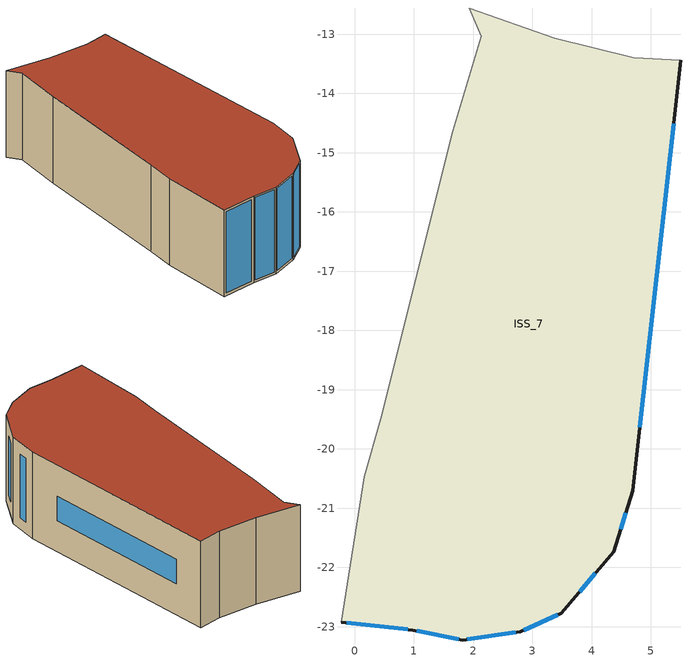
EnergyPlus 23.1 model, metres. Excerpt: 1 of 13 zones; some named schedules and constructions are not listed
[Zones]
ISS_7
 floor outside (90.1-2019 Nonresidential CZ 0 Exterior Floor (Mass)): -0.22,-22.92 0.16,-20.47 0.44,-19.49 1.65,-14.64 2.13,-13.04 1.93,-12.56 3.38,-13.07 4.71,-13.4 5.5,-13.44 4.7,-20.71 4.37,-21.73 3.48,-22.77 2.8,-23.09 1.83,-23.22 0.98,-23.06 z9
 wall outside (90.1-2019 Nonresidential CZ 0 Exterior Wall (Mass)): -0.22,-22.92 0.98,-23.06 1.83,-23.22 2.8,-23.09 3.48,-22.77 4.37,-21.73 4.7,-20.71 5.5,-13.44 z9:12
 wall to ISS_0 (Interior Partition (Mass)_FLIPPED): 5.5,-13.44 4.71,-13.4 3.38,-13.07 1.93,-12.56 2.13,-13.04 1.65,-14.64 0.44,-19.49 z9:12
 wall to ISS_11 (Interior Partition (Mass)): 0.44,-19.49 0.16,-20.47 -0.22,-22.92 z9:12
 window (90.1-2019 Nonresidential CZ 0 Glazing (Operable)): -0.13,-22.93 0.89,-23.05 z9.09:11.91; 1.05,-23.07 1.76,-23.21 z9.07:11.93; 1.9,-23.21 2.72,-23.1 z9.08:11.92; 2.85,-23.06 3.43,-22.8 z9.06:11.94; 3.8,-22.41 4.06,-22.1 z9.48:11.52; 4.49,-21.36 4.58,-21.08 z9.39:11.61; 4.81,-19.64 5.38,-14.51 z10.07:10.93
 roof outside (90.1-2019 Nonresidential CZ 0 Exterior Roof (Mass)): -0.22,-22.92 0.98,-23.06 1.83,-23.22 2.8,-23.09 3.48,-22.77 4.37,-21.73 4.7,-20.71 5.5,-13.44 4.71,-13.4 3.38,-13.07 1.93,-12.56 2.13,-13.04 1.65,-14.64 0.44,-19.49 0.16,-20.47 z12
[Schedule:Week:Daily]
CoolAvail_ISS_3_33: 5494cabf-0719-4997-ac73-9b5e24d4f528, 6db75396-19b1-46b9-8235-e91e69c05566, 872ae464-bc5c-41e4-ab98-84459ce587c9, 91d1037a-2dc5-4426-b058-420dc496d604, b169fd0d-a363-4637-a59b-2c954cb74e7c, fdb1ab0e-c8ed-4873-981d-3b4b36397622, 7196ffaf-b576-46e3-aa76-b70bf992a3f0, 5494cabf-0719-4997-ac73-9b5e24d4f528, 5494cabf-0719-4997-ac73-9b5e24d4f528, 5494cabf-0719-4997-ac73-9b5e24d4f528, 5494cabf-0719-4997-ac73-9b5e24d4f528, 5494cabf-0719-4997-ac73-9b5e24d4f528
CoolAvail_ISS_3_34: ea04392c-e9c8-4168-be16-abac06a691cf, 99dec3e1-bac3-4d96-8738-6f196348ee5c, f8c5082e-a237-4130-a017-d6e29cf6c566, 0bacbfc9-5ecd-42bf-937d-7f05193bacb1, 9338b558-b06d-40e3-98d1-683436e893bc, cbcac942-5ac6-497f-90c1-b73735c17716, ce094aa2-080d-43a6-8362-0479873b68df, ea04392c-e9c8-4168-be16-abac06a691cf, ea04392c-e9c8-4168-be16-abac06a691cf, ea04392c-e9c8-4168-be16-abac06a691cf, ea04392c-e9c8-4168-be16-abac06a691cf, ea04392c-e9c8-4168-be16-abac06a691cf
CoolAvail_ISS_3_35: d8a31d8f-75b0-446f-8f73-4dab2d5eed0f, 3d3f794c-1ec6-4740-9d07-d3bc5787070e, 600e6f81-509e-41a3-bf2a-7f4d4cd3f12d, fb8483dc-7f45-461b-b657-57cfb4a0f116, dbd4606c-3431-4140-add9-9da3cfab12af, 47ade2ef-f521-4468-a89a-ca1d94eb3f8d, 865ad902-8718-419c-ba38-6eb7f9723016, d8a31d8f-75b0-446f-8f73-4dab2d5eed0f, d8a31d8f-75b0-446f-8f73-4dab2d5eed0f, d8a31d8f-75b0-446f-8f73-4dab2d5eed0f, d8a31d8f-75b0-446f-8f73-4dab2d5eed0f, d8a31d8f-75b0-446f-8f73-4dab2d5eed0f
CoolAvail_ISS_3_36: 5bfff525-f3c7-4879-bdef-dd42af90710c, 4a28bebf-378b-4e0c-98c7-5912cbc0f532, b922b942-fdab-4a96-9b47-d4432acc14f1, 28b5e9c5-ec92-4bc0-880e-c13979e5b68a, 9e27aeda-e383-459f-8111-847aee1a07f8, 5b833201-b28d-4821-8bcc-1962c3eedb27, 2e6fd446-64fd-454b-83e0-e820f9a5f52d, 5bfff525-f3c7-4879-bdef-dd42af90710c, 5bfff525-f3c7-4879-bdef-dd42af90710c, 5bfff525-f3c7-4879-bdef-dd42af90710c, 5bfff525-f3c7-4879-bdef-dd42af90710c, 5bfff525-f3c7-4879-bdef-dd42af90710c
CoolAvail_ISS_3_37: 46f68e28-e864-40da-a2bf-d5357412eaba, 3a127710-7443-45f8-9489-889a76faaeff, eb2fa523-9aea-4a86-822f-7402be31336a, 85ee5b97-4fa1-480e-a81b-23baca38898e, c1d74090-dc97-4b67-bd84-a8115544f061, 836c73d3-2576-4144-97e6-c70854d764d6, 0b6cf2cc-02c6-4932-88ad-d99945c2565a, 46f68e28-e864-40da-a2bf-d5357412eaba, 46f68e28-e864-40da-a2bf-d5357412eaba, 46f68e28-e864-40da-a2bf-d5357412eaba, 46f68e28-e864-40da-a2bf-d5357412eaba, 46f68e28-e864-40da-a2bf-d5357412eaba
CoolAvail_ISS_3_38: 5b44b215-89ad-466a-9d7a-e6cb0c1999ba, 88c201f4-a5f6-491a-bc11-c75b9bd2e93f, 5bfff525-f3c7-4879-bdef-dd42af90710c, 454b3b25-2b2f-49a6-8bed-e14204a32b55, 744dab85-5a37-4e81-9f92-61f0bdaf9431, 3e861000-1ec8-46bf-b579-71132bfb23a5, 2a9cda35-25b3-4e50-900b-b9b739b834aa, 5b44b215-89ad-466a-9d7a-e6cb0c1999ba, 5b44b215-89ad-466a-9d7a-e6cb0c1999ba, 5b44b215-89ad-466a-9d7a-e6cb0c1999ba, 5b44b215-89ad-466a-9d7a-e6cb0c1999ba, 5b44b215-89ad-466a-9d7a-e6cb0c1999ba
CoolAvail_ISS_3_39: d05bd24d-796b-48bf-8bc5-fa42b119640c, 5b0ed4c9-7ceb-4b8c-a43c-ed9929f58d1e, 42116582-086e-478e-a545-e69779dd8a52, da6a2a0d-ac28-4011-a787-516f61c1a55f, 7ab4d364-6ba9-438d-8f5d-1eddf824954b, 24ef2dfb-7799-47fd-aa30-c4119d08dbd6, 46f68e28-e864-40da-a2bf-d5357412eaba, d05bd24d-796b-48bf-8bc5-fa42b119640c, d05bd24d-796b-48bf-8bc5-fa42b119640c, d05bd24d-796b-48bf-8bc5-fa42b119640c, d05bd24d-796b-48bf-8bc5-fa42b119640c, d05bd24d-796b-48bf-8bc5-fa42b119640c
CoolAvail_ISS_3_40: a0229f07-dc1c-4560-a905-13b11cc59c09, 7c36500b-8f66-47ac-915e-d734a9855751, 8be4abe7-000c-42f9-aa1f-6b8a2ac92743, 2e27c99f-a5c0-4f60-9206-11009ee6b478, 814d7899-a77d-42ff-af6e-11b54aa89900, db5997a3-e434-4ba0-9f3c-0db9acbed074, 1fd36c70-2295-48b5-9395-b3c8fa6ed09c, a0229f07-dc1c-4560-a905-13b11cc59c09, a0229f07-dc1c-4560-a905-13b11cc59c09, a0229f07-dc1c-4560-a905-13b11cc59c09, a0229f07-dc1c-4560-a905-13b11cc59c09, a0229f07-dc1c-4560-a905-13b11cc59c09
CoolAvail_ISS_3_41: 2a72a13d-5e4b-44db-ad01-76264dc349fa, 51ef5e7c-7b1d-4df3-9b0a-0fbe2372d03c, 6122a214-3f2d-4de6-bf8e-379ec44e7dd8, 803fcd09-69c6-40dd-9b35-5d7ac15a68d8, 2538803e-4c51-472b-b103-07a3d55689f9, a272fd6b-d428-4692-ada8-1e738b84d36b, adef7895-6f02-48d0-9f4d-54e5f1119188, 2a72a13d-5e4b-44db-ad01-76264dc349fa, 2a72a13d-5e4b-44db-ad01-76264dc349fa, 2a72a13d-5e4b-44db-ad01-76264dc349fa, 2a72a13d-5e4b-44db-ad01-76264dc349fa, 2a72a13d-5e4b-44db-ad01-76264dc349fa
CoolAvail_ISS_3_42: 78c93035-ebce-4343-b1a8-f86602726ac7, 604badd7-400e-43fb-bd32-c34a42cb7ecd, 0c0d324b-0d6b-4f90-bb7c-1137a90bd877, c10c4fbe-61ee-4d52-8bae-482017d4afb2, df0bba37-3d70-4a9e-bf06-86b61b93159a, 3cb0e0dd-037d-4dde-8597-6468a4d6918c, 125e9192-c0aa-4bd7-8597-20248584bc62, 78c93035-ebce-4343-b1a8-f86602726ac7, 78c93035-ebce-4343-b1a8-f86602726ac7, 78c93035-ebce-4343-b1a8-f86602726ac7, 78c93035-ebce-4343-b1a8-f86602726ac7, 78c93035-ebce-4343-b1a8-f86602726ac7
CoolAvail_ISS_3_43: d6dcf4c3-3c31-4ad2-a140-0da0cadc56a7, 99ba14a1-6c44-4f38-ba13-93252c98763a, 330628cd-783c-4e4e-861e-a357226f984d, 41c35824-3f9f-43df-8edd-b30b44d2a37a, 478a7a83-7c34-47a1-80c9-d558c050b604, f7b08b5d-0dda-45f4-8219-4d22e9f62385, b39bc4c5-9218-422b-b413-d69710c60b74, d6dcf4c3-3c31-4ad2-a140-0da0cadc56a7, d6dcf4c3-3c31-4ad2-a140-0da0cadc56a7, d6dcf4c3-3c31-4ad2-a140-0da0cadc56a7, d6dcf4c3-3c31-4ad2-a140-0da0cadc56a7, d6dcf4c3-3c31-4ad2-a140-0da0cadc56a7
CoolAvail_ISS_3_44: 78e55134-c146-4401-bc54-34c713d829d2, bdb04c5f-5c95-4945-8cfd-93e3131f8926, 6c612a57-929d-4dfc-8748-f7e01d78e87b, 73f8adfb-2b02-49ce-b917-dc74dc9f2e5f, 4a56945c-6f69-44a9-8f50-3a34e26c2db6, a6698840-9b46-4a97-bcc8-f7cda19bc93f, 2fb50c63-efcc-41cf-b813-91b9eca99eb9, 78e55134-c146-4401-bc54-34c713d829d2, 78e55134-c146-4401-bc54-34c713d829d2, 78e55134-c146-4401-bc54-34c713d829d2, 78e55134-c146-4401-bc54-34c713d829d2, 78e55134-c146-4401-bc54-34c713d829d2
CoolAvail_ISS_3_45: 768736c6-1e3d-478b-935d-de285d9124b7, 12531b47-a778-409a-afc3-5f5a1a383e38, ad1631eb-f151-4929-a83b-de4f56066a8f, 22b36ce7-05db-412a-9cf0-3c84da4ce7ab, 42116582-086e-478e-a545-e69779dd8a52, 053eccda-6cb1-4086-9d93-7d8252609908, 768736c6-1e3d-478b-935d-de285d9124b7, 768736c6-1e3d-478b-935d-de285d9124b7, 768736c6-1e3d-478b-935d-de285d9124b7, 768736c6-1e3d-478b-935d-de285d9124b7, 768736c6-1e3d-478b-935d-de285d9124b7, 768736c6-1e3d-478b-935d-de285d9124b7
CoolAvail_ISS_3_46: 112c67cb-92bf-435b-ae7b-1489d35ec978, 604badd7-400e-43fb-bd32-c34a42cb7ecd, 403f3a57-031d-411d-a35e-dd83f031fb06, 9fe8c835-75a3-47c4-8fd8-73a2e7829854, 1bd8f6d5-efdc-47d3-8767-3f77d1b1a966, c5cf582d-59e6-4231-a916-9f151ef5aff2, c0f120cf-fb1f-410e-a31c-d27ab80a34c5, 112c67cb-92bf-435b-ae7b-1489d35ec978, 112c67cb-92bf-435b-ae7b-1489d35ec978, 112c67cb-92bf-435b-ae7b-1489d35ec978, 112c67cb-92bf-435b-ae7b-1489d35ec978, 112c67cb-92bf-435b-ae7b-1489d35ec978
CoolAvail_ISS_3_47: 1b55bb03-ed1a-46cd-a726-b8643300a78f, ac87f1b8-a690-45cb-baaa-ac4409d26367, 6f1bff23-3d9b-4e3a-b3b2-22b0721e3ef4, f8be8b45-04d6-4e99-9c00-b5c0ca24a190, e5bc79c3-6e81-44bb-bf70-967e13f0bdad, 3218934a-0097-4794-a98d-c844a32a225b, fb536831-2a13-453a-abd2-06d308c2a27d, 1b55bb03-ed1a-46cd-a726-b8643300a78f, 1b55bb03-ed1a-46cd-a726-b8643300a78f, 1b55bb03-ed1a-46cd-a726-b8643300a78f, 1b55bb03-ed1a-46cd-a726-b8643300a78f, 1b55bb03-ed1a-46cd-a726-b8643300a78f
CoolAvail_ISS_3_48: b2925905-6abb-4c02-abba-91a726e9064c, 3f169990-f9ce-4dbb-84c6-894221037448, 32e76b73-f0bd-4490-b05c-b073849b9779, 613dd8b9-d0cb-4047-99e2-85bffd7cc064, d19892b5-b04d-401b-b5eb-d2cb441ee56a, 233604b9-45ae-4392-af2f-cba5c79e4975, 68e656c7-341f-4366-9bd7-30d77fa6db42, b2925905-6abb-4c02-abba-91a726e9064c, b2925905-6abb-4c02-abba-91a726e9064c, b2925905-6abb-4c02-abba-91a726e9064c, b2925905-6abb-4c02-abba-91a726e9064c, b2925905-6abb-4c02-abba-91a726e9064c
CoolAvail_ISS_3_49: 74552c46-30ab-4759-94e8-63e3d1f7accb, d6e55a8f-bc87-45cd-9c9f-cd70924e27a5, 021e1a17-10e8-4b2d-b519-0cf3192cc715, d254b795-3fdf-4f39-80ff-e140f63d290e, 1d480875-807e-48c1-9200-7516ebc32ad7, 64881aca-a996-45d7-b077-b1b3d227525a, 4489f36e-e3c6-4e4b-bd5f-265baaedea73, 74552c46-30ab-4759-94e8-63e3d1f7accb, 74552c46-30ab-4759-94e8-63e3d1f7accb, 74552c46-30ab-4759-94e8-63e3d1f7accb, 74552c46-30ab-4759-94e8-63e3d1f7accb, 74552c46-30ab-4759-94e8-63e3d1f7accb
CoolAvail_ISS_3_50: 471115d3-0f87-48e8-b825-fac5a6f35d6c, 8be4abe7-000c-42f9-aa1f-6b8a2ac92743, 158876e2-13fd-4787-95ae-b86d372af880, 2a169ae8-9acd-4529-9eee-55b8eb574f1b, ca860249-6253-49f4-b145-16789525877a, 31280550-7689-42ee-840a-ab6c0e466e40, 720e0b40-1fdb-4e75-af50-1b9984cfd1a4, 471115d3-0f87-48e8-b825-fac5a6f35d6c, 471115d3-0f87-48e8-b825-fac5a6f35d6c, 471115d3-0f87-48e8-b825-fac5a6f35d6c, 471115d3-0f87-48e8-b825-fac5a6f35d6c, 471115d3-0f87-48e8-b825-fac5a6f35d6c
CoolAvail_ISS_3_51: 59112f08-b127-4301-906f-b836840b287e, bb00959c-f919-4aed-8de9-f9c1df3630f8, de2802b0-cc67-4408-8fd1-7e9211b10048, d257d055-b112-40be-82b2-c4495abe85c7, ddf9be1b-2dac-4bf2-9cbc-7e794f62100c, 49d97e55-3071-46c9-941b-d634227f9f2a, cb1b3717-686f-4d32-bbe1-ea75913f93bd, 59112f08-b127-4301-906f-b836840b287e, 59112f08-b127-4301-906f-b836840b287e, 59112f08-b127-4301-906f-b836840b287e, 59112f08-b127-4301-906f-b836840b287e, 59112f08-b127-4301-906f-b836840b287e
CoolAvail_ISS_3_52: 78bfa29d-fe78-4bb4-9f64-e69e04f39406, 78bfa29d-fe78-4bb4-9f64-e69e04f39406, 78bfa29d-fe78-4bb4-9f64-e69e04f39406, 78bfa29d-fe78-4bb4-9f64-e69e04f39406, 78bfa29d-fe78-4bb4-9f64-e69e04f39406, 78bfa29d-fe78-4bb4-9f64-e69e04f39406, 78bfa29d-fe78-4bb4-9f64-e69e04f39406, 78bfa29d-fe78-4bb4-9f64-e69e04f39406, 78bfa29d-fe78-4bb4-9f64-e69e04f39406, 78bfa29d-fe78-4bb4-9f64-e69e04f39406, 78bfa29d-fe78-4bb4-9f64-e69e04f39406, 78bfa29d-fe78-4bb4-9f64-e69e04f39406
NatVentAvail_ISS_3_0: 347d55b7-038e-4562-bce8-456b87efe422, 9497c3f9-e4f3-4ae8-9b5e-6f440661514e, 02c75c42-13c4-4a81-95b2-7d0787e539a0, 1f5bb4e1-6097-4445-aa30-08b131c5a8f0, 6a036ade-b22a-40b1-a59a-fc9928e33420, cdcac5e7-2935-42b6-a401-44e7ff1a3379, bb2921c9-3083-47d7-adc0-0439cd541f1d, 347d55b7-038e-4562-bce8-456b87efe422, 347d55b7-038e-4562-bce8-456b87efe422, 347d55b7-038e-4562-bce8-456b87efe422, 347d55b7-038e-4562-bce8-456b87efe422, 347d55b7-038e-4562-bce8-456b87efe422
NatVentAvail_ISS_3_1: 31e6458c-07ac-4517-9220-31c48d09a3b9, 808b53e7-b6eb-416f-b75c-5a60ae408371, 2a0bdd91-2ab7-455f-9d66-9f0dcc569485, 2f2a32ef-c756-4c4e-acc4-de23138b763c, 3d5812fc-4e48-4f03-85a1-51b9f05794ff, eed53eab-8b4b-4f1c-9231-a5dca8a631a8, 1a875456-26a8-41d9-bcb1-23a2e93c5b05, 31e6458c-07ac-4517-9220-31c48d09a3b9, 31e6458c-07ac-4517-9220-31c48d09a3b9, 31e6458c-07ac-4517-9220-31c48d09a3b9, 31e6458c-07ac-4517-9220-31c48d09a3b9, 31e6458c-07ac-4517-9220-31c48d09a3b9
NatVentAvail_ISS_3_2: 84ae7651-f4de-44b9-9899-2582cbdb995d, 495f6a35-d38b-4195-8a37-4b40f724b044, 3d5812fc-4e48-4f03-85a1-51b9f05794ff, a0e33699-6675-4571-9d88-4c12ba26899f, 9497c3f9-e4f3-4ae8-9b5e-6f440661514e, efa8682e-43cf-4f3c-b0e6-29221eeec237, 5867c58b-4625-41f3-b584-9ebb24ec32a8, 84ae7651-f4de-44b9-9899-2582cbdb995d, 84ae7651-f4de-44b9-9899-2582cbdb995d, 84ae7651-f4de-44b9-9899-2582cbdb995d, 84ae7651-f4de-44b9-9899-2582cbdb995d, 84ae7651-f4de-44b9-9899-2582cbdb995d
NatVentAvail_ISS_3_3: a818ccd2-c854-43d0-9f66-eb4bd9638d8e, 6e76de09-a941-4bd2-b96f-27ccec68bb94, fe6c31c8-0dda-4b75-81b7-5c1efcddb083, dda988eb-bae8-4d63-86a5-b6c0bda95034, 7a904727-3a56-424e-8116-60c6ad07f1dc, 347d55b7-038e-4562-bce8-456b87efe422, dd8d3e53-b593-4d87-9bc4-be4af5198a33, a818ccd2-c854-43d0-9f66-eb4bd9638d8e, a818ccd2-c854-43d0-9f66-eb4bd9638d8e, a818ccd2-c854-43d0-9f66-eb4bd9638d8e, a818ccd2-c854-43d0-9f66-eb4bd9638d8e, a818ccd2-c854-43d0-9f66-eb4bd9638d8e
NatVentAvail_ISS_3_4: 0c759d3e-a654-4724-93b5-70c13bc12d1d, 021d0772-810e-4e4b-8f2a-a1619a49f355, e0df6127-968f-45f9-8c87-5caeb0cafc55, bfaec549-311d-4496-abb4-5617f4cc1a59, 4980f9f0-cd16-43dd-8c59-504c34da3416, b817c66c-6d6a-45e4-a55e-97319d023a8b, 021d0772-810e-4e4b-8f2a-a1619a49f355, 0c759d3e-a654-4724-93b5-70c13bc12d1d, 0c759d3e-a654-4724-93b5-70c13bc12d1d, 0c759d3e-a654-4724-93b5-70c13bc12d1d, 0c759d3e-a654-4724-93b5-70c13bc12d1d, 0c759d3e-a654-4724-93b5-70c13bc12d1d
NatVentAvail_ISS_3_5: dea2bbc8-2288-40d1-a2d5-a177ac33657e, dc8b5669-3ebe-45cf-9e0a-796c1a786df0, b135f7d7-2b4b-4e37-bfe0-58334846911b, 2333cbfa-4dd2-4999-97ab-03a3268194e9, 5707c89a-2f09-4238-a486-8c2d0057f9b6, 9dfa8010-5864-48b9-aace-82d37f85b587, d58aaad8-7cbd-4782-a375-7b6575282f05, dea2bbc8-2288-40d1-a2d5-a177ac33657e, dea2bbc8-2288-40d1-a2d5-a177ac33657e, dea2bbc8-2288-40d1-a2d5-a177ac33657e, dea2bbc8-2288-40d1-a2d5-a177ac33657e, dea2bbc8-2288-40d1-a2d5-a177ac33657e
NatVentAvail_ISS_3_6: 1d8e266b-bb19-4368-9dd6-c44a9e71e150, f8c5082e-a237-4130-a017-d6e29cf6c566, cd7e5bb2-f1bc-4af8-801a-55bbcf77cb89, 1aaf95b1-6b11-4f20-b636-f8c9cd44f9f6, 49ae3206-3ec9-4832-a4c2-0d7b4eac3c65, b8ffa932-6720-4a41-9c80-de49e67e423e, a86efa0d-8891-41c0-89a9-eb536844657b, 1d8e266b-bb19-4368-9dd6-c44a9e71e150, 1d8e266b-bb19-4368-9dd6-c44a9e71e150, 1d8e266b-bb19-4368-9dd6-c44a9e71e150, 1d8e266b-bb19-4368-9dd6-c44a9e71e150, 1d8e266b-bb19-4368-9dd6-c44a9e71e150
NatVentAvail_ISS_3_7: 2b8a7710-590c-4735-8937-afae2f743f59, 926fce72-2cba-4f06-8e61-ee34aca217cf, 30858728-6386-4b68-892c-7b175f19578c, e7437833-518d-486e-8f46-e43f1733b808, 54c7a7a4-bd24-4fff-9f99-4840ac86f206, 00c50d44-a893-462e-adc5-a616422e0ef9, 0575a820-2eae-4c1c-bbd0-3531ec3c33dc, 2b8a7710-590c-4735-8937-afae2f743f59, 2b8a7710-590c-4735-8937-afae2f743f59, 2b8a7710-590c-4735-8937-afae2f743f59, 2b8a7710-590c-4735-8937-afae2f743f59, 2b8a7710-590c-4735-8937-afae2f743f59
NatVentAvail_ISS_3_8: 9d74e3d4-a9a9-48a3-84d8-704d79f904d0, 8089f7d0-f13f-46e6-a13c-d41517ad9383, 20437749-1463-4af0-aa40-cb234d343798, 9015eb93-7869-414a-ae01-0db2bcecc531, dec17c5b-4049-43e1-9a90-a723a8944471, 2026730f-dd33-4f01-8a14-8376efc71115, 47c5d768-7b4a-48a1-808d-429495cd01bc, 9d74e3d4-a9a9-48a3-84d8-704d79f904d0, 9d74e3d4-a9a9-48a3-84d8-704d79f904d0, 9d74e3d4-a9a9-48a3-84d8-704d79f904d0, 9d74e3d4-a9a9-48a3-84d8-704d79f904d0, 9d74e3d4-a9a9-48a3-84d8-704d79f904d0
NatVentAvail_ISS_3_9: 0eb51b7f-a4f0-4607-9c4d-6b9d2864478f, 6ae1809d-5a85-45a9-857c-42673be4954a, 47c5d768-7b4a-48a1-808d-429495cd01bc, 77480b0d-aeae-478d-a96b-37a4d4199b45, 9eba3db1-355f-42c7-9c13-37b01b408a15, f0b2b9be-24b4-4280-986e-e782a73990e1, 47cff60b-bd3d-4ae0-ad14-3ebb443ef9d5, 0eb51b7f-a4f0-4607-9c4d-6b9d2864478f, 0eb51b7f-a4f0-4607-9c4d-6b9d2864478f, 0eb51b7f-a4f0-4607-9c4d-6b9d2864478f, 0eb51b7f-a4f0-4607-9c4d-6b9d2864478f, 0eb51b7f-a4f0-4607-9c4d-6b9d2864478f
NatVentAvail_ISS_3_10: 9912cebe-4070-46c5-aca3-2e11fc6e50f9, 47c5d768-7b4a-48a1-808d-429495cd01bc, c53c6bee-c25f-4ac5-96c2-53c2e5ef0bc5, 24660c3e-e053-4e0b-a3a2-e134f5c7cfdc, 553eecc1-0424-4e8a-b2f8-0fe1840c3f1f, c3c61266-f6da-4284-9b9b-1aae67e0f11b, bf46ae58-0cb1-40f5-b615-3cb060d1ccae, 9912cebe-4070-46c5-aca3-2e11fc6e50f9, 9912cebe-4070-46c5-aca3-2e11fc6e50f9, 9912cebe-4070-46c5-aca3-2e11fc6e50f9, 9912cebe-4070-46c5-aca3-2e11fc6e50f9, 9912cebe-4070-46c5-aca3-2e11fc6e50f9
NatVentAvail_ISS_3_11: 47c5d768-7b4a-48a1-808d-429495cd01bc, f7772115-8a17-4abc-aca6-0985ffa1d231, b4131f45-e422-40ec-b2a9-956249e4f700, 338b2587-ee57-4e5b-acb7-2cda7bef30c7, 30954edf-17c5-43a4-9fbb-cfd349146233, fe036796-60d1-4e3b-a834-0a3b108878d4, 5508df6a-9fa0-4c98-a0a9-b120a6e6ca85, 47c5d768-7b4a-48a1-808d-429495cd01bc, 47c5d768-7b4a-48a1-808d-429495cd01bc, 47c5d768-7b4a-48a1-808d-429495cd01bc, 47c5d768-7b4a-48a1-808d-429495cd01bc, 47c5d768-7b4a-48a1-808d-429495cd01bc
NatVentAvail_ISS_3_12: 9e4de668-5c0b-4b18-9f84-43340eb7de64, 3fc7e13c-ba9b-4abf-ad62-5d9c6ae2b19f, 69fd0356-41ca-4566-a63a-875f57287f07, 0f72afe0-3d0d-43cd-bc86-6d366968bbdb, f0756c80-633d-445f-9ada-2880c47accb9, 58a8699a-92a3-475c-a43f-aee051d475cb, a5c75578-db00-4035-a6bd-12d8859ee814, 9e4de668-5c0b-4b18-9f84-43340eb7de64, 9e4de668-5c0b-4b18-9f84-43340eb7de64, 9e4de668-5c0b-4b18-9f84-43340eb7de64, 9e4de668-5c0b-4b18-9f84-43340eb7de64, 9e4de668-5c0b-4b18-9f84-43340eb7de64
NatVentAvail_ISS_3_13: 5668b15e-3178-4749-bdce-f16cad26c077, 43f57ed7-353c-49a5-95b1-fadbab51cf42, 9c120ee9-6e99-46a1-92c9-47147dbc7031, b718a5fb-b2a5-4edc-9616-2dbcbbb84562, 153a99d2-cb69-4770-80c4-b636431e560e, 7b7c670e-dffa-4387-a918-eb8090e016c5, 4ba70f92-26a1-4e22-ae9b-21b3a8cbfbc0, 5668b15e-3178-4749-bdce-f16cad26c077, 5668b15e-3178-4749-bdce-f16cad26c077, 5668b15e-3178-4749-bdce-f16cad26c077, 5668b15e-3178-4749-bdce-f16cad26c077, 5668b15e-3178-4749-bdce-f16cad26c077
NatVentAvail_ISS_3_14: 88ea5642-9558-4173-b52e-b72fd2a468fe, 7b0d70b4-6d3a-40d1-8645-cbeeba61a406, 91a15d1b-25b0-426a-999b-bde4fc834830, 8c6a5d82-2695-4c12-a2d9-937649744301, 5bb90e3b-6f0c-4724-a28a-9f01b1babb02, 70ed6a4c-85b4-46e2-b93d-c81f16dce1f6, 867d212e-9d6f-4428-ab79-ae34f15dca9c, 88ea5642-9558-4173-b52e-b72fd2a468fe, 88ea5642-9558-4173-b52e-b72fd2a468fe, 88ea5642-9558-4173-b52e-b72fd2a468fe, 88ea5642-9558-4173-b52e-b72fd2a468fe, 88ea5642-9558-4173-b52e-b72fd2a468fe
NatVentAvail_ISS_3_15: b7af9413-87d1-46bc-b3f9-c667b2052c9e, 269739aa-2d40-4877-9c61-5931b6ada25a, 7b914f22-7571-4aa1-ad53-4029426c74f7, 158876e2-13fd-4787-95ae-b86d372af880, 8e09e956-a7c9-41fd-ae93-b76491330efa, ad12a31f-083f-4236-bb79-d1e0870e19c1, 36a0acb6-d152-45fe-87a6-d6e7103a6972, b7af9413-87d1-46bc-b3f9-c667b2052c9e, b7af9413-87d1-46bc-b3f9-c667b2052c9e, b7af9413-87d1-46bc-b3f9-c667b2052c9e, b7af9413-87d1-46bc-b3f9-c667b2052c9e, b7af9413-87d1-46bc-b3f9-c667b2052c9e
NatVentAvail_ISS_3_16: cf3db2ff-82b6-488a-930d-133dbca2a297, d93b1293-4c19-4e22-a9a3-3eac806f7c1d, ac425b5f-9c42-4b8b-a498-5879e9bbcc94, a25a4507-8ff0-4e3c-92b1-267f2caeeb71, 5383cc17-6933-44ea-a498-ab2884f15de2, 9bfe174b-c2ed-4b65-a708-190e6d7b11fb, 4fd26251-b100-4953-a9ab-f1e24601d18a, cf3db2ff-82b6-488a-930d-133dbca2a297, cf3db2ff-82b6-488a-930d-133dbca2a297, cf3db2ff-82b6-488a-930d-133dbca2a297, cf3db2ff-82b6-488a-930d-133dbca2a297, cf3db2ff-82b6-488a-930d-133dbca2a297
NatVentAvail_ISS_3_17: f9e61ab1-7728-4d9d-8fe1-b24739b5c8d6, 813cbcb4-7a41-4a84-aec9-93c30a024dbd, 1a5d8876-3cc7-41a9-ba43-12e516d83989, 647e0f2c-778a-4d61-86bf-7f667cec723d, 2aae2edc-2d57-4e3d-973a-0211336ac020, 8d9c377b-d2ea-40e4-b66c-fc3d273aebea, cd556942-927f-4c86-bcef-3c459adf4f8e, f9e61ab1-7728-4d9d-8fe1-b24739b5c8d6, f9e61ab1-7728-4d9d-8fe1-b24739b5c8d6, f9e61ab1-7728-4d9d-8fe1-b24739b5c8d6, f9e61ab1-7728-4d9d-8fe1-b24739b5c8d6, f9e61ab1-7728-4d9d-8fe1-b24739b5c8d6
NatVentAvail_ISS_3_18: b58c5377-15d9-410f-a4cc-43822df6d4e0, 9e2eb322-e243-4a27-926a-d4e3defd8a08, 788a1496-81b9-4997-b196-09e885b656f9, b58c5377-15d9-410f-a4cc-43822df6d4e0, 6d0910fa-c984-4a92-8021-bbf9d67b93f9, a471a66b-f89d-442f-a9a8-48da8b7d5403, febc458f-bbc7-462c-85b9-881f4c73ab04, b58c5377-15d9-410f-a4cc-43822df6d4e0, b58c5377-15d9-410f-a4cc-43822df6d4e0, b58c5377-15d9-410f-a4cc-43822df6d4e0, b58c5377-15d9-410f-a4cc-43822df6d4e0, b58c5377-15d9-410f-a4cc-43822df6d4e0
NatVentAvail_ISS_3_19: a7a8551e-96d3-4fd6-bb0b-fe4ca2dd1986, f8c08b89-5adf-4e28-9409-8752b177d4a8, 524d0afd-2120-4997-92f0-2e86d4c74bf0, 94648f1a-2b8a-4c93-b626-513551805e1d, b85dd538-4fec-4d5e-8158-b1e68b90bbd8, 5b19d2b6-01c4-4e15-9780-7f20e980e38a, dd98143e-ec58-487d-9c8f-1bedbff18c8e, a7a8551e-96d3-4fd6-bb0b-fe4ca2dd1986, a7a8551e-96d3-4fd6-bb0b-fe4ca2dd1986, a7a8551e-96d3-4fd6-bb0b-fe4ca2dd1986, a7a8551e-96d3-4fd6-bb0b-fe4ca2dd1986, a7a8551e-96d3-4fd6-bb0b-fe4ca2dd1986
NatVentAvail_ISS_3_20: 556129f5-a8ab-42ab-bdec-427f6167c670, 2543d355-49e0-4e07-832c-9d94369e5f03, a7a8551e-96d3-4fd6-bb0b-fe4ca2dd1986, 707ad967-478c-4ac9-9f56-108cb743e184, ad2f890c-0a1c-4631-8b94-ab923c3a1fde, e09d4d53-ced4-452a-92ef-7031bfb63e31, 31eafc2d-287a-4af1-b968-868b65c6cfae, 556129f5-a8ab-42ab-bdec-427f6167c670, 556129f5-a8ab-42ab-bdec-427f6167c670, 556129f5-a8ab-42ab-bdec-427f6167c670, 556129f5-a8ab-42ab-bdec-427f6167c670, 556129f5-a8ab-42ab-bdec-427f6167c670
NatVentAvail_ISS_3_21: 0210ffe0-c8c5-4704-a17c-30f6b7ba5182, dc8b5669-3ebe-45cf-9e0a-796c1a786df0, 2e876ef0-6b14-469b-8aab-6b2f59b3159e, 99ba14a1-6c44-4f38-ba13-93252c98763a, 6cac600a-08a1-4369-bc47-e97c0b606d06, 49e001ed-d1c6-436c-bd0c-6ae12f544230, 33232d81-95e6-426a-8847-5e719ea95db1, 0210ffe0-c8c5-4704-a17c-30f6b7ba5182, 0210ffe0-c8c5-4704-a17c-30f6b7ba5182, 0210ffe0-c8c5-4704-a17c-30f6b7ba5182, 0210ffe0-c8c5-4704-a17c-30f6b7ba5182, 0210ffe0-c8c5-4704-a17c-30f6b7ba5182
NatVentAvail_ISS_3_22: 1bd8f6d5-efdc-47d3-8767-3f77d1b1a966, 998d96e1-0d67-4c43-8d66-3cf94210b12a, ff997f24-f6a6-43dc-ac3a-8c8fbd2ec0f4, cb262533-cb30-4446-bc1c-c7c292bc447b, ff731b20-b5fb-4160-a318-e8e97e32bd46, 112c67cb-92bf-435b-ae7b-1489d35ec978, 2bf5643d-2712-495e-b11b-f71902a6beb9, 1bd8f6d5-efdc-47d3-8767-3f77d1b1a966, 1bd8f6d5-efdc-47d3-8767-3f77d1b1a966, 1bd8f6d5-efdc-47d3-8767-3f77d1b1a966, 1bd8f6d5-efdc-47d3-8767-3f77d1b1a966, 1bd8f6d5-efdc-47d3-8767-3f77d1b1a966
NatVentAvail_ISS_3_23: 2ea1310e-d988-40e8-921b-6f63c6c66c5d, 2098abeb-3ad9-48cc-8fa9-fe43be57d8ea, ecac4bea-a4ab-4ca8-b15a-d21bf3634e23, 42f69e0f-da8f-401e-a904-95fe2d631b8b, 0fd5cf7c-50d3-4cef-a79c-1a673837e4a7, fda086fc-4683-4251-a165-0c31756bfeb3, 79ede57d-2ea5-4b6c-a09a-282900601d10, 2ea1310e-d988-40e8-921b-6f63c6c66c5d, 2ea1310e-d988-40e8-921b-6f63c6c66c5d, 2ea1310e-d988-40e8-921b-6f63c6c66c5d, 2ea1310e-d988-40e8-921b-6f63c6c66c5d, 2ea1310e-d988-40e8-921b-6f63c6c66c5d
NatVentAvail_ISS_3_24: ca33ea72-290d-466f-a10d-04f5078d5459, 80ac7100-fecc-432b-b8d8-0aef27925792, 0912e7bf-7941-4e81-81b9-3fe24044cb67, d3ac68ac-e5e1-41af-bbe9-eeafd04eb16f, 9366b974-fd66-436a-86a6-3dff316a52ed, 13d55ff6-3126-4d7e-a0b5-9d8af0269879, f26b9bc5-ebc0-49e0-b6f6-a9aecd680394, ca33ea72-290d-466f-a10d-04f5078d5459, ca33ea72-290d-466f-a10d-04f5078d5459, ca33ea72-290d-466f-a10d-04f5078d5459, ca33ea72-290d-466f-a10d-04f5078d5459, ca33ea72-290d-466f-a10d-04f5078d5459
NatVentAvail_ISS_3_25: 5e0caf0a-0975-4095-aeee-5177679fc916, ef3acc4a-62a7-4368-b11b-0bc0ee34e112, 768736c6-1e3d-478b-935d-de285d9124b7, a7131d28-bfe0-4a79-ba31-4b6647055931, 0b9b0190-0d32-4286-8001-29d5007821be, 1e2a233d-4ecc-4662-8356-21ca5b01d4a7, ed222975-a6bd-4094-8680-d0088485bc24, 5e0caf0a-0975-4095-aeee-5177679fc916, 5e0caf0a-0975-4095-aeee-5177679fc916, 5e0caf0a-0975-4095-aeee-5177679fc916, 5e0caf0a-0975-4095-aeee-5177679fc916, 5e0caf0a-0975-4095-aeee-5177679fc916
NatVentAvail_ISS_3_26: a0b2a994-346e-4f55-a40b-16c7d419b6a2, 93805fc4-68be-4367-b3d0-b1b0e915321a, 5b29b277-6946-4da2-9128-33dfe5b4a573, d8981ea7-3b19-4a0d-892a-4c63977dc961, 0f82b64c-7dc7-406a-8c1e-aa47caf37df0, e373829c-525b-4fac-a1b1-a8f08a7194f4, 21a982b9-085a-47cf-8ea2-cb4a41862746, a0b2a994-346e-4f55-a40b-16c7d419b6a2, a0b2a994-346e-4f55-a40b-16c7d419b6a2, a0b2a994-346e-4f55-a40b-16c7d419b6a2, a0b2a994-346e-4f55-a40b-16c7d419b6a2, a0b2a994-346e-4f55-a40b-16c7d419b6a2
NatVentAvail_ISS_3_27: 80324efd-f152-46ce-8575-1a18cefcb39a, 814fabf4-0522-4fe9-8f4f-1de8b595f9f5, d29c8621-b3bd-4f5f-961a-eec346ff4369, a817186f-8b5f-4d80-8c05-1cb199520749, 2dd3d1b6-e47b-47d8-8fa7-20257f54925f, b9bdd769-4ede-4986-a14d-4a501dff3d8b, 26786c90-2d85-41bd-bb4a-5ca09446c117, 80324efd-f152-46ce-8575-1a18cefcb39a, 80324efd-f152-46ce-8575-1a18cefcb39a, 80324efd-f152-46ce-8575-1a18cefcb39a, 80324efd-f152-46ce-8575-1a18cefcb39a, 80324efd-f152-46ce-8575-1a18cefcb39a
NatVentAvail_ISS_3_28: afddefd6-28d4-442d-ad49-25f7afed06cb, 11ce3725-ac08-45b4-8d15-dba4ddbf81b5, 5c9ea6a9-4a28-445d-8b68-fd476ea83ca3, bbbf1602-9477-4e5e-9481-cd1d7e6d0c49, 647e0f2c-778a-4d61-86bf-7f667cec723d, 7e8d2272-57f1-4e50-bfe5-2ae03f082589, 0210ffe0-c8c5-4704-a17c-30f6b7ba5182, afddefd6-28d4-442d-ad49-25f7afed06cb, afddefd6-28d4-442d-ad49-25f7afed06cb, afddefd6-28d4-442d-ad49-25f7afed06cb, afddefd6-28d4-442d-ad49-25f7afed06cb, afddefd6-28d4-442d-ad49-25f7afed06cb
NatVentAvail_ISS_3_29: 9743d7e3-5405-4d04-9865-b119cb90919b, 491b088b-98a8-4ca1-afb7-5d421815d782, ed3e7bd5-1fa8-481b-8e43-0912eb1fffae, 5533be66-3b4f-405b-b799-99f8e34f8cb0, 647e0f2c-778a-4d61-86bf-7f667cec723d, 647e0f2c-778a-4d61-86bf-7f667cec723d, 86fec154-2770-4333-869b-bb2f9d25b5ef, 9743d7e3-5405-4d04-9865-b119cb90919b, 9743d7e3-5405-4d04-9865-b119cb90919b, 9743d7e3-5405-4d04-9865-b119cb90919b, 9743d7e3-5405-4d04-9865-b119cb90919b, 9743d7e3-5405-4d04-9865-b119cb90919b
NatVentAvail_ISS_3_30: 61e7fb13-a446-4ec6-a607-a4a6cd2284d3, 47c5d768-7b4a-48a1-808d-429495cd01bc, da508a49-ad8b-4e53-b9b2-d0164f52c373, dcf350dc-4f7b-4b5e-b1b8-92644482046e, ee0a353c-06c1-410a-9095-8f6744b1c2f1, 93529c20-7374-44df-b5d5-3c3c54298201, ccaff583-bd9d-4d07-a1ac-620ebebbb31c, 61e7fb13-a446-4ec6-a607-a4a6cd2284d3, 61e7fb13-a446-4ec6-a607-a4a6cd2284d3, 61e7fb13-a446-4ec6-a607-a4a6cd2284d3, 61e7fb13-a446-4ec6-a607-a4a6cd2284d3, 61e7fb13-a446-4ec6-a607-a4a6cd2284d3
NatVentAvail_ISS_3_31: 82c106dd-bc00-4fce-8a04-eb4dc76f4f9c, 707ad967-478c-4ac9-9f56-108cb743e184, ed3e7bd5-1fa8-481b-8e43-0912eb1fffae, bbd0b068-26ff-4e4f-a8c0-b57341ff118f, 22fa6a63-464b-4f2c-a65c-d87b5fc7b7d2, 599195e0-ed3c-47ca-9420-8eb2dc85b173, 45bf7535-998e-43fd-8738-e1cb52290b51, 82c106dd-bc00-4fce-8a04-eb4dc76f4f9c, 82c106dd-bc00-4fce-8a04-eb4dc76f4f9c, 82c106dd-bc00-4fce-8a04-eb4dc76f4f9c, 82c106dd-bc00-4fce-8a04-eb4dc76f4f9c, 82c106dd-bc00-4fce-8a04-eb4dc76f4f9c
NatVentAvail_ISS_3_32: cabfadc2-6953-45da-a61a-3c777a358487, 6c62541d-0fa1-4a40-aa60-21a33239d522, 010681ba-3f35-4375-ab69-e478d26ef3a8, f4995040-d87e-4d6b-8b10-33307671ceab, 40516d12-9d9c-490d-bfd0-43ec75ffd147, f0ca66fc-98c0-45fc-b267-2071b25404df, 912a42c6-4e4a-4a4a-86b4-7e837848d989, cabfadc2-6953-45da-a61a-3c777a358487, cabfadc2-6953-45da-a61a-3c777a358487, cabfadc2-6953-45da-a61a-3c777a358487, cabfadc2-6953-45da-a61a-3c777a358487, cabfadc2-6953-45da-a61a-3c777a358487
NatVentAvail_ISS_3_33: dc0ba347-f5a3-4e9a-83c0-c83cc8bc54ae, ecea5fd7-fd1b-406f-aead-827340311a92, 2e9cac2a-bf76-4c29-afb8-0580842f94bd, 8ddd8f98-3bd6-4dbb-9028-2ad25883ccd4, 3e242ed7-cd6c-40cd-b18f-d34fd88d666a, 2e876ef0-6b14-469b-8aab-6b2f59b3159e, a575a69e-0300-4b39-b79f-9cb5c69989e1, dc0ba347-f5a3-4e9a-83c0-c83cc8bc54ae, dc0ba347-f5a3-4e9a-83c0-c83cc8bc54ae, dc0ba347-f5a3-4e9a-83c0-c83cc8bc54ae, dc0ba347-f5a3-4e9a-83c0-c83cc8bc54ae, dc0ba347-f5a3-4e9a-83c0-c83cc8bc54ae
NatVentAvail_ISS_3_34: c71735a8-d2ba-4572-830a-0894734640e5, 15a84b72-439d-4805-ac4c-ff4de479cb51, 99714c36-b1d6-4269-a341-3a8989bea4df, 2fba47ff-7b53-40d4-9c31-7281f1302855, 3bb729e9-ca62-4469-8274-3f21b47b349f, 8c979c6f-6f2c-4314-9f72-cd5781efeae1, c2eda44f-94bb-4372-852e-6bef2cd02afb, c71735a8-d2ba-4572-830a-0894734640e5, c71735a8-d2ba-4572-830a-0894734640e5, c71735a8-d2ba-4572-830a-0894734640e5, c71735a8-d2ba-4572-830a-0894734640e5, c71735a8-d2ba-4572-830a-0894734640e5
NatVentAvail_ISS_3_35: cb2e8875-93ba-420c-9320-8b74680c8990, e062ad48-5426-41dd-bf23-2009f85f336c, 31e6458c-07ac-4517-9220-31c48d09a3b9, 9b7d131e-3186-449e-8b52-dd4789ce3bba, a86efa0d-8891-41c0-89a9-eb536844657b, 035549cb-7cd7-4bfe-8bc9-e49292565a0c, bd6db147-fc37-4205-9b11-5b6f46a8a82d, cb2e8875-93ba-420c-9320-8b74680c8990, cb2e8875-93ba-420c-9320-8b74680c8990, cb2e8875-93ba-420c-9320-8b74680c8990, cb2e8875-93ba-420c-9320-8b74680c8990, cb2e8875-93ba-420c-9320-8b74680c8990
NatVentAvail_ISS_3_36: 14957d78-7096-4cd0-847d-719851f1f9cb, 556129f5-a8ab-42ab-bdec-427f6167c670, acefeeb5-6950-4d29-9a31-038535040565, c95166c3-0df7-4854-af66-5e402a93c156, f497b814-0ae1-4cd8-a428-8543eff9f638, e9c6165c-14cd-4937-a8e7-b565664e8b78, 768736c6-1e3d-478b-935d-de285d9124b7, 14957d78-7096-4cd0-847d-719851f1f9cb, 14957d78-7096-4cd0-847d-719851f1f9cb, 14957d78-7096-4cd0-847d-719851f1f9cb, 14957d78-7096-4cd0-847d-719851f1f9cb, 14957d78-7096-4cd0-847d-719851f1f9cb
NatVentAvail_ISS_3_37: 647e0f2c-778a-4d61-86bf-7f667cec723d, 3f10379c-0093-4767-992c-fd07ff15a921, a515830e-e99d-4f80-8d2d-bceac72bcc96, 708f4b1b-d897-4e40-ba31-5dcf786ec232, 88f0f781-2095-4cab-811f-fcbeafe84bf1, 9497c3f9-e4f3-4ae8-9b5e-6f440661514e, f0d131bc-7259-480b-abc7-8669a17035a5, 647e0f2c-778a-4d61-86bf-7f667cec723d, 647e0f2c-778a-4d61-86bf-7f667cec723d, 647e0f2c-778a-4d61-86bf-7f667cec723d, 647e0f2c-778a-4d61-86bf-7f667cec723d, 647e0f2c-778a-4d61-86bf-7f667cec723d
NatVentAvail_ISS_3_38: 38160a7b-cedf-439a-8059-5cf7941b4912, 03ce9e7a-65d5-46a4-8d63-0140e1345a37, 14957d78-7096-4cd0-847d-719851f1f9cb, cfbf5411-beb3-41e1-9a23-aa0ca608badd, 8dcef693-7ac2-4f5f-997f-bc84f486b6a7, 7eab9e2b-be06-4916-a95d-86be924a48ab, 54e0b8a6-a6b6-4136-87a9-f83568c42000, 38160a7b-cedf-439a-8059-5cf7941b4912, 38160a7b-cedf-439a-8059-5cf7941b4912, 38160a7b-cedf-439a-8059-5cf7941b4912, 38160a7b-cedf-439a-8059-5cf7941b4912, 38160a7b-cedf-439a-8059-5cf7941b4912
NatVentAvail_ISS_3_39: 42116582-086e-478e-a545-e69779dd8a52, 9d288bcf-82ae-4146-9808-df23f250a1dc, d05bd24d-796b-48bf-8bc5-fa42b119640c, 892ca305-55de-4dc0-af6a-51d8376fde55, 7994c865-9a9e-42bf-96af-63adb22c49f4, dce1a1f0-0f4f-47f8-879e-e82bf6481323, 647e0f2c-778a-4d61-86bf-7f667cec723d, 42116582-086e-478e-a545-e69779dd8a52, 42116582-086e-478e-a545-e69779dd8a52, 42116582-086e-478e-a545-e69779dd8a52, 42116582-086e-478e-a545-e69779dd8a52, 42116582-086e-478e-a545-e69779dd8a52
NatVentAvail_ISS_3_40: 5533be66-3b4f-405b-b799-99f8e34f8cb0, 62544955-a936-482c-906c-381c0f763359, 7b40fb9b-38a4-4381-aacb-8ca0e517f460, 6cff4513-23d9-4409-9f82-67d1129c049c, af7cea50-2548-4713-ade1-bb5f1317633d, a6147425-efa8-4ccf-b728-ea99352bfbcc, d3442ac6-991d-4841-938f-e4596bd3233e, 5533be66-3b4f-405b-b799-99f8e34f8cb0, 5533be66-3b4f-405b-b799-99f8e34f8cb0, 5533be66-3b4f-405b-b799-99f8e34f8cb0, 5533be66-3b4f-405b-b799-99f8e34f8cb0, 5533be66-3b4f-405b-b799-99f8e34f8cb0
NatVentAvail_ISS_3_41: 59d3c64f-cbeb-49ec-8387-58f3f2b90f9d, 66007fb2-c5ae-419e-81cc-261699452ae2, 7d14298f-0906-4f3e-9f36-b6a99c817ed8, bd011661-e40d-459e-81a3-81152da9ae29, a116ffe2-3308-46ed-a124-2af9f3d2e74a, db9fa88f-338c-411f-a84f-49e209720758, 803f9708-a926-4751-926f-f16e332721b0, 59d3c64f-cbeb-49ec-8387-58f3f2b90f9d, 59d3c64f-cbeb-49ec-8387-58f3f2b90f9d, 59d3c64f-cbeb-49ec-8387-58f3f2b90f9d, 59d3c64f-cbeb-49ec-8387-58f3f2b90f9d, 59d3c64f-cbeb-49ec-8387-58f3f2b90f9d
NatVentAvail_ISS_3_42: 2808f7b0-1c0f-4144-87d4-a76f10fee8d9, e3fb42f2-a6d4-4862-bf0f-71ab0796680f, 0818dc65-244d-4940-a860-a19bc4301a4e, 2a278de2-dc39-4bd9-9e82-1f718675efa6, b7428224-98b5-45bc-b742-e868bdf63f7d, ffb6534b-00db-462c-8b74-2842105eb40f, fecb7d50-88e2-4d1a-af6c-68455751857f, 2808f7b0-1c0f-4144-87d4-a76f10fee8d9, 2808f7b0-1c0f-4144-87d4-a76f10fee8d9, 2808f7b0-1c0f-4144-87d4-a76f10fee8d9, 2808f7b0-1c0f-4144-87d4-a76f10fee8d9, 2808f7b0-1c0f-4144-87d4-a76f10fee8d9
NatVentAvail_ISS_3_43: 9dc253b0-e231-4f2b-9ea7-828fee2c37e4, fa0bea73-c2e6-45e3-96d8-af98ac851d88, 9be23fc3-474e-46e7-80ab-479dcdd7b12c, 454bf78a-b83d-4394-8a58-09a865dced9e, b4d43366-15f9-4acc-a29f-34d4b033d256, 4871399f-b61b-4905-af7a-bcd03d8ceefa, 763d6eef-4fd2-4aa6-889b-548632fdfbdf, 9dc253b0-e231-4f2b-9ea7-828fee2c37e4, 9dc253b0-e231-4f2b-9ea7-828fee2c37e4, 9dc253b0-e231-4f2b-9ea7-828fee2c37e4, 9dc253b0-e231-4f2b-9ea7-828fee2c37e4, 9dc253b0-e231-4f2b-9ea7-828fee2c37e4
NatVentAvail_ISS_3_44: 0f435dd7-9992-4b1e-916b-d8ab013a0a25, af6d4643-a23d-428c-a926-324cae536613, 4a1d064e-6624-471d-9067-2aa29d2c6981, 5bd9e082-df74-473f-bff6-e8c21f54018f, 7245a75b-724e-4f00-8039-c1458dfc5d4f, 7cd69c54-cd54-49da-b36e-df01f1c90000, 5bc4788b-fd45-4e6f-9cfe-d2f56625bb94, 0f435dd7-9992-4b1e-916b-d8ab013a0a25, 0f435dd7-9992-4b1e-916b-d8ab013a0a25, 0f435dd7-9992-4b1e-916b-d8ab013a0a25, 0f435dd7-9992-4b1e-916b-d8ab013a0a25, 0f435dd7-9992-4b1e-916b-d8ab013a0a25
NatVentAvail_ISS_3_45: 2e6fd446-64fd-454b-83e0-e820f9a5f52d, 47c5d768-7b4a-48a1-808d-429495cd01bc, 24f82ca7-02df-4b2b-8431-49b57da55878, 9154eef6-d584-40c8-9aaf-951aa9aadaa9, d05bd24d-796b-48bf-8bc5-fa42b119640c, ff37fa68-dd59-4cdc-90b5-d7eb4149bc4b, 2e6fd446-64fd-454b-83e0-e820f9a5f52d, 2e6fd446-64fd-454b-83e0-e820f9a5f52d, 2e6fd446-64fd-454b-83e0-e820f9a5f52d, 2e6fd446-64fd-454b-83e0-e820f9a5f52d, 2e6fd446-64fd-454b-83e0-e820f9a5f52d, 2e6fd446-64fd-454b-83e0-e820f9a5f52d
NatVentAvail_ISS_3_46: 3880684c-4c2a-4487-a7e7-7d189b46f996, e3fb42f2-a6d4-4862-bf0f-71ab0796680f, 4976e6ea-0732-4ae9-9683-e3dbb1fc3b68, 66a4b0d3-9729-4bf5-9d08-4a9be02f38f6, 820141ac-03eb-4e58-a5b8-6f2c45d92f95, 33cd5aa4-a96e-426c-81d2-1221b210cbe2, 15d4cf67-ff78-4ec2-8d50-2fc886172d41, 3880684c-4c2a-4487-a7e7-7d189b46f996, 3880684c-4c2a-4487-a7e7-7d189b46f996, 3880684c-4c2a-4487-a7e7-7d189b46f996, 3880684c-4c2a-4487-a7e7-7d189b46f996, 3880684c-4c2a-4487-a7e7-7d189b46f996
NatVentAvail_ISS_3_47: ee9849e3-887a-499a-b882-28cbc8083034, 4b53910d-d204-4947-a54a-cd3d37a40da5, 1223336f-18bf-437e-8268-c0e1954d8743, 753e93bf-89d1-40d1-b309-9bce8eb9f664, 81dae9b8-5997-469a-9117-cbc3d17ebd06, af543aae-b248-4037-99a1-4d50ae8ffb33, 5d5b2702-2c7f-483b-947f-456a0eea631f, ee9849e3-887a-499a-b882-28cbc8083034, ee9849e3-887a-499a-b882-28cbc8083034, ee9849e3-887a-499a-b882-28cbc8083034, ee9849e3-887a-499a-b882-28cbc8083034, ee9849e3-887a-499a-b882-28cbc8083034
NatVentAvail_ISS_3_48: 30d76fa2-4c50-4b3a-ad17-cc10b9aea00e, b717b5df-fc11-4f22-a0bd-12f8fad6ab1c, 69c12385-b157-4fe4-8344-63f7e2c458b7, 827d8c67-cae4-4eb4-a0be-ff347a9871f8, 2b8b0dab-d679-468d-919a-671dc34f505c, b9656b78-909f-4a35-9a7a-69544d47ec9e, 6b2a8a7c-3353-40dc-b63b-3f8b394cf8f3, 30d76fa2-4c50-4b3a-ad17-cc10b9aea00e, 30d76fa2-4c50-4b3a-ad17-cc10b9aea00e, 30d76fa2-4c50-4b3a-ad17-cc10b9aea00e, 30d76fa2-4c50-4b3a-ad17-cc10b9aea00e, 30d76fa2-4c50-4b3a-ad17-cc10b9aea00e
NatVentAvail_ISS_3_49: e0015b53-feea-4429-ada7-d76f0b9231d1, 55596048-ec17-487a-902e-c55c7eb9ace5, b853b29e-9c2c-4892-bd5c-8d3a8b51e72a, 252c8724-0607-4cdb-be98-c91667e48fc6, c2935997-d6a9-4e1d-b60c-1610340fb184, c9327b22-8aae-4475-9a9a-6cf8266ffa2d, 47a5a79d-addb-4f5c-b3b1-a9e1da72ace4, e0015b53-feea-4429-ada7-d76f0b9231d1, e0015b53-feea-4429-ada7-d76f0b9231d1, e0015b53-feea-4429-ada7-d76f0b9231d1, e0015b53-feea-4429-ada7-d76f0b9231d1, e0015b53-feea-4429-ada7-d76f0b9231d1
NatVentAvail_ISS_3_50: ce5cffd1-dfe9-4efa-b3d5-d671689116b9, 7b40fb9b-38a4-4381-aacb-8ca0e517f460, a6f73b0e-533f-4f09-9ae1-883daf27fab8, 0938b528-273c-47a1-9994-1ea175fea59f, 88c98681-de3d-4e86-ac7d-cc4d1fde16bc, 384e5245-378b-4e4a-ad9e-28e078c8ad76, 430e81d0-f273-4145-8489-7b59100bae38, ce5cffd1-dfe9-4efa-b3d5-d671689116b9, ce5cffd1-dfe9-4efa-b3d5-d671689116b9, ce5cffd1-dfe9-4efa-b3d5-d671689116b9, ce5cffd1-dfe9-4efa-b3d5-d671689116b9, ce5cffd1-dfe9-4efa-b3d5-d671689116b9
NatVentAvail_ISS_3_51: cc87b3bc-a484-4a66-ba94-8dbdbdef3971, 12642c11-dbef-4302-a739-7d4c22e4cf91, 235e2975-71d9-4922-b088-0a3fc6f7e5c8, fd6bbb1e-dcd4-4596-a6b1-b28f948110c9, 17666d23-c914-44f2-9bf1-9adc02903633, 8a363d2e-cb01-49ae-b4df-73bd649d6a56, 599195e0-ed3c-47ca-9420-8eb2dc85b173, cc87b3bc-a484-4a66-ba94-8dbdbdef3971, cc87b3bc-a484-4a66-ba94-8dbdbdef3971, cc87b3bc-a484-4a66-ba94-8dbdbdef3971, cc87b3bc-a484-4a66-ba94-8dbdbdef3971, cc87b3bc-a484-4a66-ba94-8dbdbdef3971
NatVentAvail_ISS_3_52: 645b4d4e-ac9d-495e-9a63-2e4d1f50bce6, 645b4d4e-ac9d-495e-9a63-2e4d1f50bce6, 645b4d4e-ac9d-495e-9a63-2e4d1f50bce6, 645b4d4e-ac9d-495e-9a63-2e4d1f50bce6, 645b4d4e-ac9d-495e-9a63-2e4d1f50bce6, 645b4d4e-ac9d-495e-9a63-2e4d1f50bce6, 645b4d4e-ac9d-495e-9a63-2e4d1f50bce6, 645b4d4e-ac9d-495e-9a63-2e4d1f50bce6, 645b4d4e-ac9d-495e-9a63-2e4d1f50bce6, 645b4d4e-ac9d-495e-9a63-2e4d1f50bce6, 645b4d4e-ac9d-495e-9a63-2e4d1f50bce6, 645b4d4e-ac9d-495e-9a63-2e4d1f50bce6
CoolAvail_ISS_4_0: a417bc9b-de5d-478e-ac5a-152c6a4f7a89, 836c73d3-2576-4144-97e6-c70854d764d6, f21eb7b5-cb40-4ed3-bbb3-f16760163231, 53be7783-fd64-423c-a27b-175849620a87, 22bc9668-a33e-41c7-ae03-98d5d5175df1, 2412ec26-a0f2-4143-834a-9f1852bb9a24, c20c6325-035d-4fcf-ab28-c6ec7fc70f12, a417bc9b-de5d-478e-ac5a-152c6a4f7a89, a417bc9b-de5d-478e-ac5a-152c6a4f7a89, a417bc9b-de5d-478e-ac5a-152c6a4f7a89, a417bc9b-de5d-478e-ac5a-152c6a4f7a89, a417bc9b-de5d-478e-ac5a-152c6a4f7a89
CoolAvail_ISS_4_1: 600e6f81-509e-41a3-bf2a-7f4d4cd3f12d, 9c59bec2-965e-4264-86f9-2795118ffd9a, 27e7b16b-72d9-431f-b453-2e2977553cfc, 50203e56-6c21-4e68-9ed3-ec361ae7fbf5, 3c5e5518-20ab-4da8-b48c-757ccb7e7b16, 3e445df1-7824-4703-812c-c04ceaa15678, 9ed38821-d607-4615-af28-74997d602d41, 600e6f81-509e-41a3-bf2a-7f4d4cd3f12d, 600e6f81-509e-41a3-bf2a-7f4d4cd3f12d, 600e6f81-509e-41a3-bf2a-7f4d4cd3f12d, 600e6f81-509e-41a3-bf2a-7f4d4cd3f12d, 600e6f81-509e-41a3-bf2a-7f4d4cd3f12d
CoolAvail_ISS_4_2: fefa7470-6499-4d9c-b07b-9c7f88e447d1, a7dcafae-2906-446c-9b26-0086116a9b99, 3c5e5518-20ab-4da8-b48c-757ccb7e7b16, 54ed71e1-a682-4fa7-a082-a69a991a5405, 836c73d3-2576-4144-97e6-c70854d764d6, 880b13ef-80d1-48a6-8c94-5c4a55c71318, fa33bd47-d0f2-41b1-b05b-c4f59bf5be52, fefa7470-6499-4d9c-b07b-9c7f88e447d1, fefa7470-6499-4d9c-b07b-9c7f88e447d1, fefa7470-6499-4d9c-b07b-9c7f88e447d1, fefa7470-6499-4d9c-b07b-9c7f88e447d1, fefa7470-6499-4d9c-b07b-9c7f88e447d1
